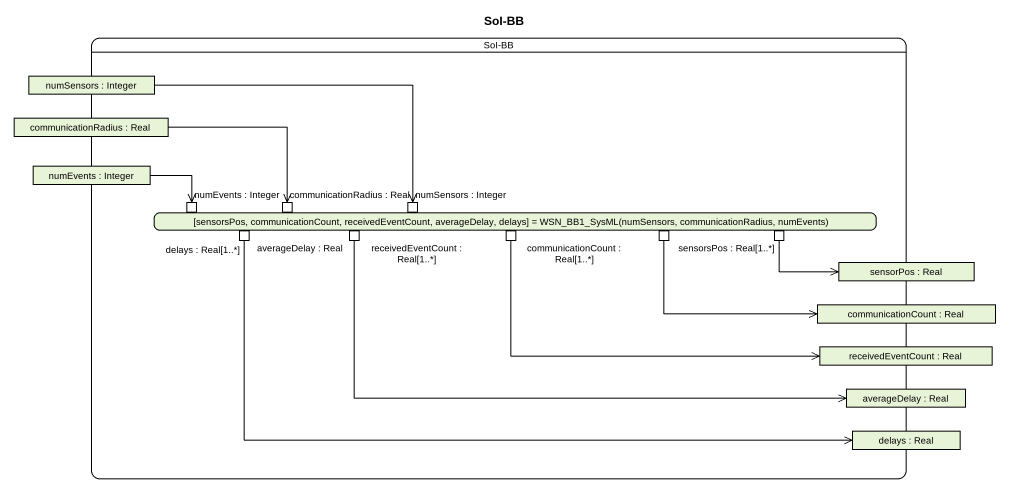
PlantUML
@startuml
title SoI-BB
hide empty description
state "SoI-BB" as SoI_BB {
  state "numSensors : Integer" as numSensors <<object>>
  state "communicationRadius : Real" as communicationRadius <<object>>
  state "numEvents : Integer" as numEvents <<object>>
  state "[sensorsPos, communicationCount, receivedEventCount, averageDelay, delays] = WSN_BB1_SysML(numSensors, communicationRadius, numEvents)" as sensorsPos {
    state "numEvents : Integer" as numEvents_Integer <<inputPin>>
    state "communicationRadius : Real" as communicationRadius_Real <<inputPin>>
    state "numSensors : Integer" as numSensors_Integer <<inputPin>>
    state "delays : Real[1..*]" as delays_Real_1 <<outputPin>>
    state "averageDelay : Real" as averageDelay_Real <<outputPin>>
    state "receivedEventCount : Real[1..*]" as receivedEventCount_Real_1 <<outputPin>>
    state "communicationCount : Real[1..*]" as communicationCount_Real_1 <<outputPin>>
    state "sensorsPos : Real[1..*]" as sensorsPos_Real_1 <<outputPin>>
  }
  state "sensorPos : Real" as sensorPos <<object>>
  state "communicationCount : Real" as communicationCount <<object>>
  state "receivedEventCount : Real" as receivedEventCount <<object>>
  state "averageDelay : Real" as averageDelay <<object>>
  state "delays : Real" as delays <<object>>
}
numSensors -right-> numSensors_Integer
communicationRadius -right-> communicationRadius_Real
numEvents -right-> numEvents_Integer
delays_Real_1 -right-> delays
averageDelay_Real -right-> averageDelay
receivedEventCount_Real_1 -right-> receivedEventCount
communicationCount_Real_1 -right-> communicationCount
sensorsPos_Real_1 -right-> sensorPos
@enduml
